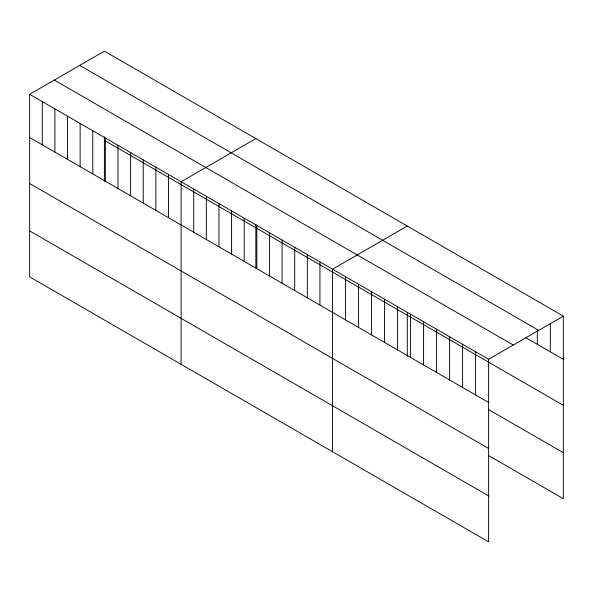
<?xml version="1.0" encoding="UTF-8"?>
<svg xmlns="http://www.w3.org/2000/svg" width="593" height="593" viewBox="0 0 593 593"><rect width="100%" height="100%" fill="white"/><g stroke="black" fill="none" stroke-linecap="round" stroke-linejoin="round"><path stroke-width="0.89" d="M29.65 94.302L488.61 359.284L488.61 541.846L29.65 276.872L29.65 94.302L104.39 51.154L563.35 316.128L563.35 498.698L488.387 455.417M255.85 138.592L181.11 181.747L181.11 364.317M407.302 226.037L332.562 269.185L332.562 451.755M488.61 359.284L563.35 316.128M79.729 65.393L538.689 330.368M525.865 337.714L563.35 359.351M54.311 80.062L513.271 345.037M104.39 140.356L563.35 405.338M29.65 137.524L488.61 402.499M488.387 409.429L563.35 452.711M29.65 183.511L488.61 448.486M29.65 230.885L488.61 495.867M550.348 323.333L550.348 351.842M537.34 330.538L537.34 344.333M475.601 351.775L475.601 394.997M462.599 344.266L462.599 387.488M449.598 336.757L449.598 379.98M436.589 329.248L436.589 372.471M423.587 321.74L423.587 364.962M410.586 314.238L410.586 357.453M407.302 312.593L407.302 356.245M397.584 306.729L397.584 349.952M384.575 299.22L384.575 342.443M371.574 291.712L371.574 334.934M358.572 284.203L358.572 327.425M345.563 276.694L345.563 319.916M319.938 261.898L319.938 305.121M307.322 254.612L307.322 297.834M294.699 247.325L294.699 290.548M282.075 240.039L282.075 283.261M269.452 232.752L269.452 275.975M256.836 225.466L256.836 268.688M255.85 224.265L255.85 267.888M244.212 218.18L244.212 261.402M231.589 210.893L231.589 254.115M218.973 203.607L218.973 246.829M206.349 196.32L206.349 239.542M193.726 189.034L193.726 232.256M168.486 174.461L168.486 217.683M155.863 167.174L155.863 210.396M143.239 159.888L143.239 203.11M130.623 152.601L130.623 195.823M118 145.315L118 188.537M105.376 138.028L105.376 181.243M104.39 136.82L104.39 181.354M92.76 130.742L92.76 173.957M80.137 123.448L80.137 166.67M67.513 116.161L67.513 159.384M54.89 108.875L54.89 152.097M42.273 101.588L42.273 144.811"/></g></svg>
